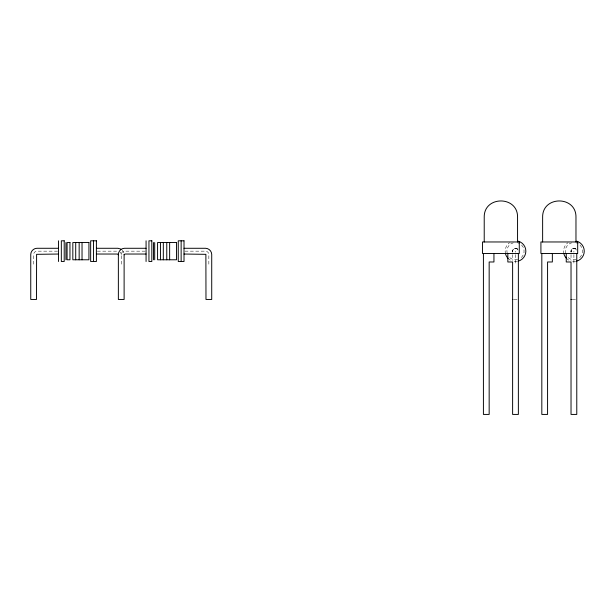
<?xml version="1.0" encoding="UTF-8"?>
<svg xmlns="http://www.w3.org/2000/svg" width="615" height="615" viewBox="0 0 615 615"><rect width="100%" height="100%" fill="white"/><g stroke="black" fill="none" stroke-linecap="round" stroke-linejoin="round"><path stroke-width="0.46" stroke-dasharray="3.08 2.31" d="M512.718 251.904C511.626 248.383 517.43 246.815 518.268 250.405C517.277 246.661 511.542 248.56 512.618 252.181M571.028 252.181C569.951 248.56 575.678 246.661 576.678 250.405A2.875 2.875 0 0 0 573.149 248.383A2.875 2.875 0 0 0 571.127 251.919C570.02 248.383 575.855 246.807 576.678 250.42M57.533 251.158L37.077 251.158A3.452 3.452 0 0 0 33.625 254.61L33.625 264.957M97.331 251.158L117.788 251.158M145.14 251.158L124.684 251.158A3.452 3.452 0 0 0 121.24 254.61L121.24 264.957M184.946 251.158L205.402 251.158A3.452 3.452 0 0 1 208.846 254.61L208.846 264.957M514.04 299.451L517.538 299.451M572.45 299.451L575.948 299.451M122.277 250.121L123.922 252.965M512.618 251.174L512.718 251.919A2.875 2.875 0 0 1 517.984 249.721M571.028 251.158L571.127 251.904M573.903 251.158L573.903 252.173M573.903 254.61L573.903 264.957M571.028 254.61L571.028 260.337M515.493 251.158L515.493 252.173M515.493 254.61L515.493 264.957M512.618 254.61L512.618 260.337M579.999 245.062A8.625 8.625 0 0 1 578.215 258.631M576.132 259.492A8.625 8.625 0 0 1 567.806 257.262M565.569 253.395A8.625 8.625 0 0 1 571.673 242.833M576.132 242.833A8.625 8.625 0 0 1 578.215 243.694M575.702 261.352A10.347 10.347 0 0 1 571.227 261.16M568.729 260.122A10.347 10.347 0 0 1 566.584 258.477M563.909 253.841A10.347 10.347 0 0 1 567.968 242.687M521.589 245.062A8.625 8.625 0 0 1 519.806 258.631M517.722 259.492A8.625 8.625 0 0 1 509.397 257.262M507.167 253.395A8.625 8.625 0 0 1 513.264 242.833M517.722 242.833A8.625 8.625 0 0 1 519.806 243.694M517.292 261.352A10.347 10.347 0 0 1 512.818 261.16M510.319 260.122A10.347 10.347 0 0 1 508.175 258.477M505.499 253.841A10.347 10.347 0 0 1 509.558 242.687M120.225 252.173A3.452 3.452 0 0 1 121.24 254.61"/><path stroke-width="0.92" d="M124.115 254.802L124.876 254.033L146.07 254.033M58.456 248.283L36.885 248.283C33.633 248.322 30.788 251.174 30.75 254.425L30.75 299.451L36.5 299.451L36.6 254.333L58.456 254.033M96.401 248.283L117.972 248.283L120.963 249.113M146.07 248.283L124.499 248.283C121.247 248.322 118.403 251.174 118.364 254.425L118.364 299.451L124.115 299.451L124.115 254.425M184.016 248.283L205.587 248.283C208.839 248.322 211.683 251.174 211.721 254.425L211.721 299.451L205.979 299.451L205.879 254.333L184.016 254.033M96.401 254.033L117.596 254.033L118.364 254.802M512.618 299.451L513.01 299.451M571.028 299.451L571.873 299.451M576.778 253.465L576.778 414.425L571.028 414.425L571.028 261.982L566.246 261.982L566.246 253.465M575.971 241.964L575.971 217.241C576.37 195.532 542.23 195.532 542.63 217.241L542.63 241.964M552.355 253.465L552.355 261.982L547.573 261.982L547.573 414.425L541.823 414.425L541.823 253.465M518.368 253.465L518.368 414.425L512.618 414.425L512.618 261.982L507.836 261.982L507.836 253.465M517.561 241.964L517.561 217.241C517.961 195.532 483.821 195.532 484.22 217.241L484.22 241.964M493.945 253.465L493.945 261.982L489.163 261.982L489.163 414.425L483.413 414.425L483.413 253.465M181.141 240.811L181.141 261.506M169.64 242.541L169.64 259.784M166.765 242.541L166.765 259.784M163.321 242.541L163.321 259.784M160.446 242.541L160.446 259.784M154.696 242.541L154.696 259.784M153.542 242.541L153.542 259.784M146.07 240.811L146.07 261.506M93.526 240.811L93.526 261.506M82.033 242.541L82.033 259.784M79.158 242.541L79.158 259.784M75.707 242.541L75.707 259.784M65.936 242.541L65.936 259.784M58.456 240.811L58.456 261.506M576.578 241.165A10.347 10.347 0 0 1 576.578 261.16M566.584 258.477A10.347 10.347 0 0 1 563.909 253.841M518.168 241.165A10.347 10.347 0 0 1 518.168 261.16M508.175 258.477A10.347 10.347 0 0 1 505.499 253.841M64.206 240.811L61.331 240.811L61.331 261.506L64.206 261.506L64.206 240.811M96.401 240.811L90.651 240.811L90.651 261.506L96.401 261.506L96.401 240.811M151.82 240.811L148.945 240.811L148.945 261.506L151.82 261.506L151.82 240.811M184.016 240.811L178.265 240.811L178.265 261.506L184.016 261.506L184.016 240.811M519.275 241.964L482.506 241.964L482.506 253.465L519.275 253.465L519.275 241.964M577.685 241.964L540.916 241.964L540.916 253.465L577.685 253.465L577.685 241.964M69.956 242.541L67.081 242.541L67.081 259.784L69.956 259.784L69.956 242.541M88.929 242.541L72.831 242.541L72.831 259.784L88.929 259.784L88.929 242.541M176.543 242.541L157.571 242.541L157.571 259.784L176.543 259.784L176.543 242.541"/></g></svg>
